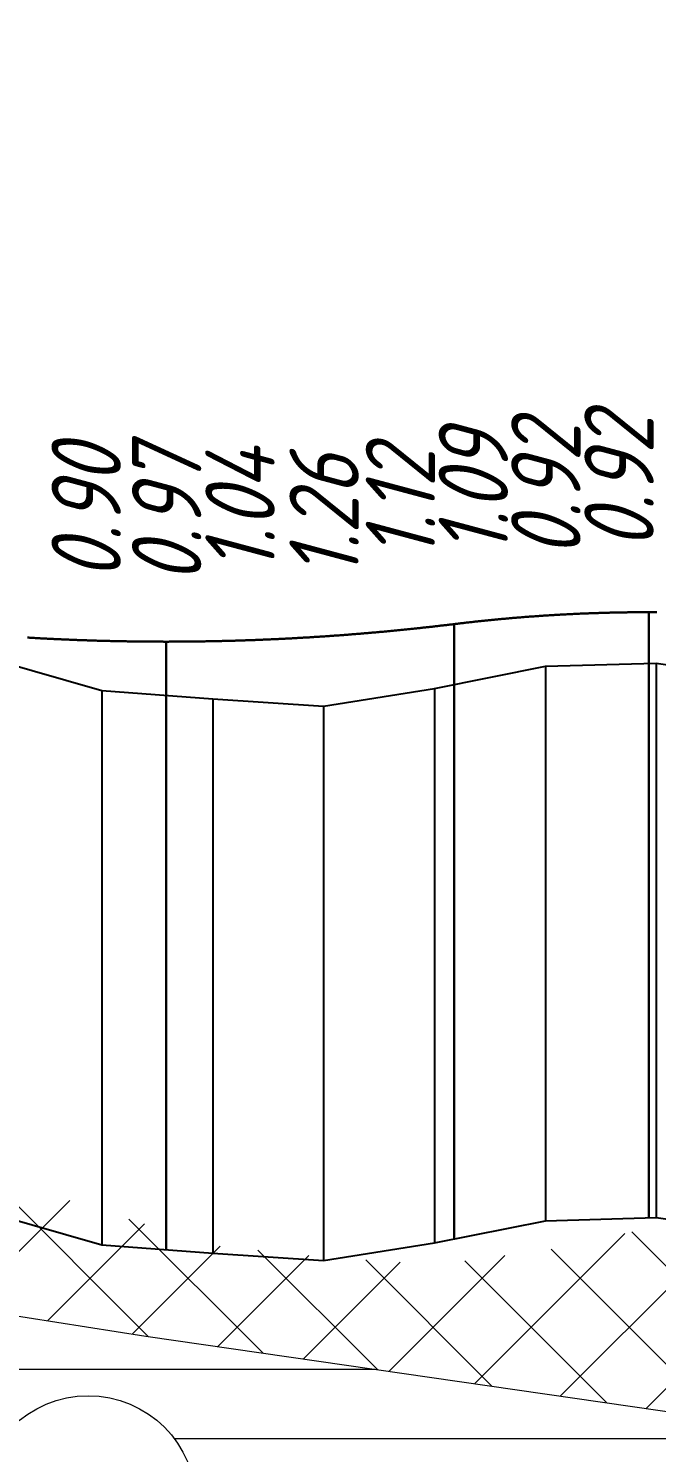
# Model space of a CAD drawing. Extents: x 2172 to 5772, y -842 to -248.
# Drawn here: x 5285.9 to 5308.6, y -454.1 to -402.7 of the extents above; entities that cross this region are included whole.
import ezdxf

# ---------------------------------------------------------------- set-up
doc = ezdxf.new("R2010")
doc.units = 0
doc.header["$MEASUREMENT"] = 0
doc.layers.add('геология', color=7, linetype='CONTINUOUS', lineweight=20)
doc.layers.add('КРАСНЫЙ_ПРОФИЛЬ', color=1, linetype='CONTINUOUS', lineweight=30)
doc.layers.add('РАБОЧИЕ_ОТМЕТКИ', color=1, linetype='CONTINUOUS')
doc.layers.add('ЧЕРНЫЙ_ПРОФИЛЬ', color=7, linetype='CONTINUOUS')
doc.styles.add('ГОСТ', font='gost.TTF', dxfattribs={"oblique": 15, "height": 1})

msp = doc.modelspace()

# ---------------------------------------------------------------- hatches: boundary and pattern name
at = {"layer": 'геология', "linetype": 'Continuous'}
h = msp.add_hatch(dxfattribs=at)
h.set_pattern_fill('ANSI37', color=1, scale=20, style=0)
h.set_pattern_definition([(45, (2171.595959244836, -898.5895025117684), (-1.767766952966369, 1.767766952966369), []), (135, (2171.595959244836, -898.5895025117684), (-1.767766952966369, -1.767766952966369), [])])
edge = h.paths.add_edge_path()
edge.add_line((5058.396690140478, -409.7894640294323), (5040.595959244836, -408.3095025117684))
edge.add_line((5040.595959244836, -408.3095025117684), (5036.595959244836, -408.2895025117684))
edge.add_line((5036.595959244836, -408.2895025117684), (5032.595959244836, -408.1295025117684))
edge.add_line((5032.595959244836, -408.1295025117684), (5028.595959244836, -407.7995025117684))
edge.add_line((5028.595959244836, -407.7995025117684), (5024.595959244837, -407.5495025117684))
edge.add_line((5024.595959244837, -407.5495025117684), (5020.595959244836, -407.3495025117684))
edge.add_line((5020.595959244836, -407.3495025117684), (5016.595959244836, -407.1595025117683))
edge.add_line((5016.595959244836, -407.1595025117683), (5012.595959244836, -406.9795025117683))
edge.add_line((5012.595959244836, -406.9795025117683), (5010.635159244836, -406.9991105117683))
edge.add_line((5010.635159244836, -406.9991105117683), (5010.635159244837, -419.0091105117683))
edge.add_line((5010.635159244837, -419.0091105117683), (5057.492435457587, -411.9710213222543))
edge.add_arc((5061.368941911517, -412.2996465386931), 3.890410880645159, 139.817604054947, 175.1544188466942, ccw=False)
edge = h.paths.add_edge_path()
edge.add_line((5068.177639244836, -404.5725787117685), (5064.595959244837, -405.3695025117684))
edge.add_line((5064.595959244837, -405.3695025117684), (5060.595959244836, -406.2195025117685))
edge.add_line((5060.595959244836, -406.2195025117685), (5056.595959244836, -406.9695025117685))
edge.add_line((5056.595959244836, -406.9695025117685), (5052.595959244836, -407.6495025117683))
edge.add_line((5052.595959244836, -407.6495025117683), (5048.595959244836, -407.9795025117683))
edge.add_line((5048.595959244836, -407.9795025117683), (5044.595959244837, -408.1395025117683))
edge.add_line((5044.595959244837, -408.1395025117683), (5040.595959244836, -408.3095025117684))
edge.add_line((5040.595959244836, -408.3095025117684), (5058.396690140478, -409.7894640294323))
edge.add_arc((5061.368941911517, -412.2996465386928), 3.890410880644946, 30.677058547170816, 139.8176040549508, ccw=False)
edge.add_line((5064.714915567407, -410.314764397524), (5067.163759055895, -410.5183624490305))
edge.add_line((5067.163759055895, -410.5183624490305), (5068.177639244836, -410.3660749117685))
edge.add_line((5068.177639244836, -410.3660749117685), (5068.177639244836, -404.5725787117685))
edge = h.paths.add_edge_path()
edge.add_line((5096.595959244836, -404.1724596703848), (5096.595959244836, -404.1295025117684))
edge.add_line((5096.595959244836, -404.1295025117684), (5092.595959244836, -403.3995025117683))
edge.add_line((5092.595959244836, -403.3995025117683), (5088.595959244836, -402.9895025117685))
edge.add_line((5088.595959244836, -402.9895025117685), (5084.595959244837, -402.7195025117685))
edge.add_line((5084.595959244837, -402.7195025117685), (5080.595959244836, -402.7595025117685))
edge.add_line((5080.595959244836, -402.7595025117685), (5076.595959244836, -403.0995025117684))
edge.add_line((5076.595959244836, -403.0995025117684), (5072.595959244836, -403.6995025117685))
edge.add_line((5072.595959244836, -403.6995025117685), (5069.177639244836, -404.3660749117685))
edge.add_line((5069.177639244836, -404.3660749117685), (5070.177639244836, -404.3660749117685))
edge.add_line((5070.177639244836, -404.3660749117685), (5070.177639244836, -410.3660749117685))
edge.add_line((5070.177639244836, -410.3660749117685), (5084.646601800114, -410.0339557069424))
edge.add_line((5084.646601800114, -410.0339557069424), (5096.837560818369, -410.7626520906254))
edge.add_arc((5098.78008818305, -407.3919126676337), 3.890410880645512, 180.0000000000067, 240.0455323217281, ccw=False)
edge.add_arc((5098.78008818305, -407.3919126676349), 3.890410880645504, 124.15360269311739, 179.9999999999899, ccw=False)
edge = h.paths.add_edge_path()
edge.add_line((5120.595959244836, -408.8795025117684), (5116.595959244836, -407.7695025117685))
edge.add_line((5116.595959244836, -407.7695025117685), (5112.595959244836, -406.9295025117685))
edge.add_line((5112.595959244836, -406.9295025117685), (5108.595959244837, -406.0495025117684))
edge.add_line((5108.595959244837, -406.0495025117684), (5104.595959244837, -405.1395025117683))
edge.add_line((5104.595959244837, -405.1395025117683), (5101.692816277218, -404.8128989279114))
edge.add_arc((5098.78008818305, -407.3919126676358), 3.890410880645513, 2.3419488570652902e-11, 41.52260756068972, ccw=False)
edge.add_arc((5098.78008818305, -407.3919126676332), 3.890410880645504, 293.1130683004855, 359.99999999998573, ccw=False)
edge.add_line((5100.307256928618, -410.970047998054), (5103.261759278406, -411.1466489672353))
edge.add_line((5103.261759278406, -411.1466489672353), (5128.302999244836, -414.7581777117682))
edge.add_line((5128.302999244836, -414.7581777117682), (5128.302999244836, -411.7581777117682))
edge.add_line((5128.302999244836, -411.7581777117682), (5129.302999244836, -411.7581777117682))
edge.add_line((5129.302999244836, -411.7581777117682), (5128.595959244836, -411.4895025117683))
edge.add_line((5128.595959244836, -411.4895025117683), (5124.595959244838, -410.1195025117684))
edge.add_line((5124.595959244838, -410.1195025117684), (5120.595959244836, -408.8795025117684))
h.paths.add_polyline_path([(5156.595959244836, -423.4795025117683), (5152.595959244836, -421.7995025117684), (5148.595959244836, -419.9995025117685), (5144.595959244838, -417.9995025117685), (5140.595959244836, -416.1595025117683), (5136.595959244836, -414.4895025117685), (5132.595959244836, -413.0095025117685), (5130.302999244836, -412.1381777117683), (5130.302999244836, -414.7581777117682), (5155.471857534218, -426.352627021181), (5189.090599244836, -430.0568991117682), (5189.090599244836, -428.0568991117682), (5190.090599244836, -428.0568991117682), (5188.595959244836, -427.6795025117683), (5184.595959244837, -426.8095025117684), (5180.595959244836, -426.4795025117683), (5176.595959244836, -425.9995025117687), (5172.595959244836, -425.5095025117685), (5168.595959244836, -425.1195025117684), (5164.595959244837, -424.5895025117684), (5160.595959244836, -424.0895025117684)])
h.paths.add_polyline_path([(5224.595959244837, -435.2495025117685), (5220.595959244836, -434.7695025117685), (5216.595959244836, -434.3495025117684), (5212.595959244836, -433.5395025117682), (5208.595959244836, -432.8095025117684), (5204.595959244837, -432.0295025117684), (5200.595959244836, -430.6395025117683), (5196.595959244836, -429.6795025117683), (5192.595959244836, -428.6895025117683), (5191.090599244836, -428.3093991117682), (5191.090599244836, -430.0568991117684), (5216.700980203024, -436.8754497244704), (5250.300359244837, -441.9431815117684), (5250.300359244837, -438.8456815117684), (5248.595959244838, -438.6795025117685), (5244.595959244836, -438.2995025117684), (5240.595959244836, -437.8895025117683), (5236.595959244836, -437.3095025117684), (5232.595959244836, -436.5595025117684), (5228.595959244836, -435.8695025117684)])
h.paths.add_polyline_path([(5280.595959244836, -442.8695025117684), (5276.595959244836, -441.7795025117684), (5272.595959244836, -441.5695025117684), (5268.595959244836, -440.6595025117683), (5264.595959244837, -439.9795025117683), (5260.595959244836, -439.6795025117683), (5256.595959244836, -439.3095025117684), (5252.595959244836, -439.0695025117684), (5252.300359244837, -439.0406815117685), (5252.300359244837, -441.9431815117684), (5266.284599420915, -443.5188251297736), (5276.572235125472, -445.3110873588453), (5292.595959244836, -446.6195025117684), (5288.595959244835, -445.3695025117684), (5284.595959244838, -444.0895025117684)])
h.paths.add_polyline_path([(5310.156919244836, -445.8480401117686), (5308.595959244836, -445.9495025117685), (5304.595959244837, -446.7995025117684), (5300.595959244836, -447.3195025117684), (5296.595959244836, -447.0395025117684), (5292.595959244836, -446.6195025117684), (5276.572235125472, -445.3110873588453), (5290.186404253478, -449.8922064381045), (5310.156919244836, -452.781103746722)])
edge = h.paths.add_edge_path()
edge.add_line((5325.392251094563, -447.904779422465), (5324.595959244837, -447.7495025117682))
edge.add_line((5324.595959244837, -447.7495025117682), (5320.595959244837, -446.9195025117685))
edge.add_line((5320.595959244837, -446.9195025117685), (5316.595959244836, -446.1095025117684))
edge.add_line((5316.595959244836, -446.1095025117684), (5312.595959244836, -445.6895025117683))
edge.add_line((5312.595959244836, -445.6895025117683), (5311.156919244835, -445.7830401117685))
edge.add_line((5311.156919244835, -445.7830401117685), (5312.156919244836, -445.7830401117685))
edge.add_line((5312.156919244836, -445.7830401117685), (5312.156919244837, -452.7830401117685))
edge.add_line((5312.156919244837, -452.7830401117685), (5323.717355790037, -453.9448675485653))
edge.add_arc((5326.776047690384, -451.5407667438994), 3.890410880645485, 180.0000000000075, 218.1669875543649, ccw=False)
edge.add_arc((5326.776047690383, -451.5407667438998), 3.890410880644595, 110.8359964436944, 180.0000000000008, ccw=False)
edge = h.paths.add_edge_path()
edge.add_line((5330.595959244836, -448.9245025117684), (5329.427377832629, -448.6937076828574))
edge.add_arc((5326.776047690385, -451.5407667439005), 3.890410880644618, 9.208633855450898e-12, 47.03872575160318, ccw=False)
edge.add_arc((5326.776047690383, -451.5407667438985), 3.890410880646414, 310.3550655143564, 359.9999999999799, ccw=False)
edge.add_line((5329.295176121216, -454.5054402114529), (5333.371840846519, -454.9151462731538))
edge.add_line((5333.371840846519, -454.9151462731538), (5349.903842789166, -456.3307018919336))
edge.add_line((5349.903842789166, -456.3307018919336), (5330.595959244836, -448.9245025117684))
h.paths.add_polyline_path([(5370.481167546488, -452.3753193851779), (5368.773330323819, -452.5098232118926), (5364.595959244837, -453.6495025117683), (5360.595959244837, -453.5795025117684), (5356.595959244836, -453.5295025117684), (5352.595959244836, -453.3395025117684), (5348.595959244839, -452.6095025117688), (5344.595959244837, -451.8695025117684), (5340.595959244836, -450.8895025117683), (5336.595959244836, -450.0195025117685), (5332.595959244836, -449.3195025117684), (5330.595959244836, -448.9245025117682), (5349.903842789166, -456.3307018919336), (5370.310419244836, -457.0316288117683)])
h.paths.add_polyline_path([(5367.242076372622, -456.0125746363692), (5368.242076372622, -454.0125746363692), (5369.242076372622, -456.0125746363692)], flags=16)
edge = h.paths.add_edge_path()
edge.add_line((5412.595959244836, -454.6795025117683), (5408.595959244836, -453.1595025117683))
edge.add_line((5408.595959244836, -453.1595025117683), (5404.595959244837, -451.9695025117685))
edge.add_line((5404.595959244837, -451.9695025117685), (5400.595959244836, -451.3195025117684))
edge.add_line((5400.595959244836, -451.3195025117684), (5396.595959244836, -451.0895025117684))
edge.add_line((5396.595959244836, -451.0895025117684), (5392.531903520449, -450.8153896090559))
edge.add_line((5392.531903520449, -450.8153896090559), (5388.511783428488, -451.1675507841042))
edge.add_line((5388.511783428488, -451.1675507841042), (5384.595959244836, -451.5735080425234))
edge.add_line((5384.595959244836, -451.5735080425234), (5380.595959244836, -451.8790167309834))
edge.add_line((5380.595959244836, -451.8790167309834), (5376.57543407816, -452.0439426734697))
edge.add_line((5376.57543407816, -452.0439426734697), (5372.663382993177, -452.2059725523189))
edge.add_line((5372.663382993177, -452.2059725523189), (5371.253937193013, -452.3144585061392))
edge.add_line((5371.253937193013, -452.3144585061392), (5372.310419244836, -453.0316288117683))
edge.add_line((5372.310419244836, -453.0316288117683), (5372.310419244836, -457.0316288117683))
edge.add_line((5372.310419244836, -457.0316288117683), (5387.327741670049, -459.4222360694553))
edge.add_line((5387.327741670049, -459.4222360694553), (5402.013333393354, -459.9923002365799))
edge.add_line((5402.013333393354, -459.9923002365799), (5414.482764041291, -460.8090655173723))
edge.add_arc((5415.199780988138, -464.6328311375643), 3.890410880643143, 71.88426166119922, 100.62053671463951, ccw=False)
edge.add_line((5416.409455664561, -460.9352665340116), (5430.595959244836, -461.8645025117685))
edge.add_line((5430.595959244836, -461.8645025117685), (5428.595959244825, -460.7195025117658))
edge.add_line((5428.595959244825, -460.7195025117658), (5424.595959244837, -458.4495025117685))
edge.add_line((5424.595959244837, -458.4495025117685), (5420.595959244839, -457.169502511769))
edge.add_line((5420.595959244839, -457.169502511769), (5416.595959244838, -455.9095025117686))
edge.add_line((5416.595959244838, -455.9095025117686), (5412.595959244836, -454.6795025117683))
edge = h.paths.add_edge_path(flags=16)
edge.add_arc((5397.268552293115, -455.3003306745418), 3.890410880645504, 0, 360)
h.paths.add_polyline_path([(5252.976433133171, -446.1734890061177), (5261.500655154765, -446.1734890061177), (5261.500655154765, -441.6702724228439), (5252.976433133171, -441.6702724228439)], flags=17)
h.paths.add_polyline_path([(5252.976433133171, -442.4769110752247), (5261.500655154765, -442.4769110752247), (5261.500655154765, -437.9736944919509), (5252.976433133171, -437.9736944919509)])
h.paths.add_polyline_path([(5312.83299313317, -453.5306532028148), (5321.571654039682, -453.5306532028148), (5321.571654039682, -449.027436619541), (5312.83299313317, -449.027436619541)], flags=17)
h.paths.add_polyline_path([(5357.94919026795, -456.5185429757908), (5366.473412289544, -456.5185429757908), (5366.473412289544, -452.0153263925172), (5357.94919026795, -452.0153263925172)], flags=16)
h.paths.add_polyline_path([(5394.624025188547, -457.3569207134774), (5399.94353505514, -457.3569207134774), (5399.94353505514, -452.8472709636562), (5394.624025188547, -452.8472709636562)], flags=0)
h.paths.add_polyline_path([(5372.98649313317, -457.5363943900147), (5381.725154039683, -457.5363943900147), (5381.725154039683, -453.0331778067412), (5372.951737169557, -453.0873754201893)], flags=17)
h = msp.add_hatch(dxfattribs=at)
h.set_pattern_fill('ANSI31', scale=20, angle=135, style=0)
h.set_pattern_definition([(180, (2171.595959244836, -898.5895025117684), (-4.440892098500626e-16, -2.5), [])])
h.paths.add_polyline_path([(5310.156919244836, -452.781103746722), (5290.186404253478, -449.8922064381045), (5252.300359244837, -443.9431815117682), (5252.300359244837, -458.9431815117684), (5310.156919244836, -465.7830401117685)])
h.paths.add_polyline_path([(5291.991579873484, -455.9359448366372, -1), (5284.210758112195, -455.9359448366372, -1)], flags=16)
h.paths.add_polyline_path([(5307.088576372622, -461.9199878369486), (5309.088576372622, -461.9199878369486), (5309.088576372622, -463.9199878369486), (5307.088576372622, -463.9199878369486)], flags=16)
h.paths.add_polyline_path([(5250.300359244837, -443.9431815117684), (5191.090599244837, -438.0568991117682), (5191.090599244837, -448.0568991117682), (5250.300359244837, -458.9431815117684)])
h.paths.add_polyline_path([(5224.996191447237, -448.1820659736293, -1), (5232.777013208527, -448.1820659736293, -1)], flags=16)
h.paths.add_polyline_path([(5189.090599244836, -438.0568991117682), (5161.950517388215, -432.0496839394903, -0.3510603084739508), (5164.990710801752, -435.8460541899881, -1), (5157.209889040463, -435.8460541899881, -0.4043830607446282), (5160.969296834391, -431.9578495899818), (5160.973690751684, -431.7599667409597), (5153.370026211896, -430.057085309702), (5130.302999244836, -423.7581777117684), (5130.302999244837, -431.7581777117682), (5189.090599244836, -448.0568991117682)])
h.paths.add_polyline_path([(5182.282802189497, -440.1028071190215, -1), (5174.501980428207, -440.1028071190215, -1)], flags=16)
h.paths.add_polyline_path([(5128.302999244836, -423.7581777117682), (5070.177639244836, -412.3660749117685), (5070.177639244837, -424.3660749117685), (5128.302999244836, -431.7581777117682)])
h.paths.add_polyline_path([(5116.904716833997, -425.3209879476242, -1), (5109.123895072707, -425.3209879476242, -1)], flags=16)
h.paths.add_polyline_path([(5068.177639244836, -412.3660749117685), (5065.2450635025, -412.6327804939701, -0.837483812548079), (5057.616511493904, -413.3265656110723), (5034.426266669357, -415.435622048401), (5010.635159244837, -419.0091105117683), (5010.635159244837, -427.0091105117683), (5068.177639244836, -424.3660749117685)])
h.paths.add_polyline_path([(5057.478531030872, -420.3009172689431, -1), (5065.259352792162, -420.3009172689431, -1)], flags=16)
h.paths.add_polyline_path([(5008.635159244836, -419.0091105117685), (4950.699679244837, -423.3319095117683), (4950.699679244837, -432.3319095117683), (5008.635159244836, -427.0091105117685)])
h.paths.add_polyline_path([(4983.026311518835, -424.8309846913321, -1), (4990.807133280125, -424.8309846913321, -1)], flags=16)
h.paths.add_polyline_path([(4948.699679244836, -423.3319095117683), (4945.981876054391, -422.9490056026473), (4890.944279244837, -421.0501769117684), (4890.944279244837, -430.0501769117684), (4948.699679244836, -432.3319095117683)])
h.paths.add_polyline_path([(4945.864647685123, -427.51756072289, -1), (4938.083825923834, -427.51756072289, -1)], flags=16)
h.paths.add_polyline_path([(4858.676179914934, -420.3907550012741, -0.414213562373097), (4862.566590795579, -416.5003441206293), (4862.652549904079, -415.9719053729673), (4838.484895332382, -411.3039008160827), (4830.990959244837, -410.9939150117682), (4830.990959244837, -427.9939150117682), (4881.269830102282, -429.7778771129765, -0.3499111427823315), (4878.245171030872, -425.985019268943, -1), (4886.025992792162, -425.985019268943, -0.3699419881862892), (4882.730343626012, -429.8296981012008), (4888.944279244836, -430.0501769117684), (4888.944279244836, -421.0501769117684), (4862.652549904079, -415.9719053729673), (4862.566590795579, -416.5003441206293, -0.414213562373097), (4866.457001676225, -420.3907550012741, -1)])
h.paths.add_polyline_path([(4828.990959244837, -410.9939150117684), (4812.718481021848, -410.529519602715), (4792.985920931374, -410.6141965875872), (4770.480599244836, -409.9113317117683), (4770.480599244837, -425.9113317117683), (4828.990959244837, -427.9939150117684)])
h.paths.add_polyline_path([(4768.480599244836, -409.9113317117683), (4736.595959244836, -412.3900813197793), (4736.595959244836, -422.5150702190945), (4768.480599244836, -425.9113317117683)])
h.paths.add_polyline_path([(4748.756288360958, -417.4166651440505, -1), (4740.975466599669, -417.4166651440505, -1)], flags=16)
h.paths.add_polyline_path([(5297.795154170737, -464.4264922735824), (5307.607656283524, -464.4264922735824), (5307.607656283524, -459.9200591070348), (5297.795154170737, -459.9200591070348)], flags=25)
h.paths.add_polyline_path([(5286.11538442424, -457.9850295146007), (5290.350828747479, -457.9850295146007), (5290.350828747479, -453.4818129313269), (5286.11538442424, -453.4818129313269)], flags=8)
h.paths.add_polyline_path([(5252.976433133171, -446.1734890061177), (5261.500655154765, -446.1734890061177), (5261.500655154765, -441.6702724228439), (5252.976433133171, -441.6702724228439)], flags=9)
h.paths.add_polyline_path([(5252.975897035958, -459.6766435375937), (5261.716204724155, -459.6766435375937), (5261.716204724155, -455.1702103710461), (5252.975897035958, -455.1702103710461)], flags=25)
h.paths.add_polyline_path([(5226.900817759283, -450.2311506515928), (5231.136262082522, -450.2311506515928), (5231.136262082522, -445.727934068319), (5226.900817759283, -445.727934068319)], flags=8)
h.paths.add_polyline_path([(5191.766137035958, -448.7903611375937), (5200.506444724155, -448.7903611375937), (5200.506444724155, -444.2839279710461), (5191.766137035958, -444.2839279710461)], flags=25)
h.paths.add_polyline_path([(5176.406606740253, -442.1518917969852), (5180.642051063492, -442.1518917969852), (5180.642051063492, -437.6486752137112), (5176.406606740253, -437.6486752137112)], flags=8)
h.paths.add_polyline_path([(5130.978537035959, -432.4916397375935), (5139.718844724155, -432.4916397375935), (5139.718844724155, -427.9852065710459), (5130.978537035959, -427.9852065710459)], flags=24)
h.paths.add_polyline_path([(5125.826969842585, -436.478465613666), (5135.20894740385, -436.478465613666), (5135.20894740385, -431.9752490303922), (5125.826969842585, -431.9752490303922)], flags=9)
h.paths.add_polyline_path([(5111.028521384753, -427.3700726255877), (5115.263965707991, -427.3700726255877), (5115.263965707991, -422.8668560423139), (5111.028521384753, -422.8668560423139)], flags=8)
h.paths.add_polyline_path([(5070.85371313317, -414.1372332548276), (5079.592374039683, -414.1372332548276), (5079.592374039683, -409.634016671554), (5070.85371313317, -409.634016671554)], flags=9)
h.paths.add_polyline_path([(5070.853177035959, -425.0995369375937), (5079.593484724155, -425.0995369375937), (5079.593484724155, -420.5931037710463), (5070.853177035959, -420.5931037710463)], flags=25)
h.paths.add_polyline_path([(5059.383157342918, -422.3500019469066), (5063.618601666156, -422.3500019469066), (5063.618601666156, -417.846785363633), (5059.383157342918, -417.846785363633)], flags=8)
h.paths.add_polyline_path([(5011.310697035959, -427.7425725375938), (5020.051004724155, -427.7425725375938), (5020.051004724155, -423.2361393710462), (5011.310697035959, -423.2361393710462)], flags=9)
h.paths.add_polyline_path([(5011.310697035959, -419.7043469398732), (5019.407688069403, -419.7043469398732), (5019.407688069403, -415.1979137733256), (5011.310697035959, -415.1979137733256)], flags=24)
h.paths.add_polyline_path([(4984.930937830881, -426.8800693692956), (4989.16638215412, -426.8800693692956), (4989.16638215412, -422.3768527860218), (4984.930937830881, -422.3768527860218)], flags=8)
h.paths.add_polyline_path([(4951.375217035958, -433.0653715375936), (4960.115524724155, -433.0653715375936), (4960.115524724155, -428.5589383710462), (4951.375217035958, -428.5589383710462)], flags=9)
h.paths.add_polyline_path([(4951.37575313317, -424.2634944393392), (4958.827780730177, -424.2634944393392), (4958.827780730177, -419.7602778560654), (4951.37575313317, -419.7602778560654)], flags=24)
h.paths.add_polyline_path([(4939.988452235879, -429.5666454008535), (4944.223896559118, -429.5666454008535), (4944.223896559118, -425.0634288175797), (4939.988452235879, -425.0634288175797)], flags=8)
h.paths.add_polyline_path([(4891.619817035958, -430.7836389375937), (4900.360124724155, -430.7836389375937), (4900.360124724155, -426.2772057710461), (4891.619817035958, -426.2772057710461)], flags=25)
h.paths.add_polyline_path([(4831.666497035958, -428.7273770375937), (4840.406804724155, -428.7273770375937), (4840.406804724155, -424.2209438710461), (4831.666497035958, -424.2209438710461)], flags=25)
h.paths.add_polyline_path([(4771.156673133171, -410.8249776153507), (4779.895334039684, -410.8249776153507), (4779.895334039684, -406.3217610320767), (4771.156673133171, -406.3217610320767)], flags=9)
h.paths.add_polyline_path([(4771.156137035959, -426.6447937375938), (4779.896444724156, -426.6447937375938), (4779.896444724156, -422.1383605710462), (4771.156137035959, -422.1383605710462)], flags=25)
h.paths.add_polyline_path([(4742.880092911715, -419.465749822014), (4747.115537234953, -419.465749822014), (4747.115537234953, -414.9625332387404), (4742.880092911715, -414.9625332387404)], flags=8)
h = msp.add_hatch(dxfattribs=at)
h.set_pattern_fill('ANSI31', scale=20, style=0)
h.set_pattern_definition([(45, (2171.595959244836, -898.5895025117684), (-1.767766952966369, 1.767766952966369), [])])
h.paths.add_polyline_path([(4867.001073032658, -412.9385614434336), (4862.381290177074, -412.4939953739236), (4846.624582647581, -411.6405980456552), (4838.484895332382, -411.3039008160827), (4888.944279244836, -421.0501769117684), (4888.944279244836, -415.0501769117684), (4887.875936372622, -414.9473692676784), (4887.875936372622, -416.8918239914394), (4885.875936372622, -416.8918239914394), (4885.875936372622, -414.8918239914394), (4887.298728320822, -414.8918239914394), (4873.216980371933, -413.5367240802166, -0.502683321879172)])
h.paths.add_polyline_path([(4912.581497970017, -418.2433170599329), (4890.944279244836, -415.0501769117684), (4890.944279244837, -421.0501769117684), (4945.981876054391, -422.9490056026473)])
h.paths.add_polyline_path([(5057.478531030872, -412.2996465386927, -0.02114598730807921), (5057.492435457587, -411.9710213222543), (5034.426266669357, -415.435622048401), (5057.616511493904, -413.3265656110723, -0.06688124999182779)])
h.paths.add_polyline_path([(5068.177639244836, -410.3660749117685), (5064.977850260326, -410.8466918421755, -0.09598003439773035), (5065.259352792162, -412.2996465386927, -0.02143690686872305), (5065.2450635025, -412.6327804939701), (5068.177639244836, -412.3660749117685)])
h.paths.add_polyline_path([(5113.36023160996, -412.60620625295), (5103.261759278406, -411.1466489672353), (5100.307256928619, -410.970047998054, -0.2357797851337571), (5096.837560818369, -410.7626520906254), (5084.646601800114, -410.0339557069424), (5070.177639244836, -410.3660749117685), (5070.177639244836, -412.3660749117685), (5128.302999244836, -423.7581777117682), (5128.302999244836, -414.7581777117682), (5113.36023160996, -412.60620625295, -0.3728565845782448), (5116.695300754825, -416.4567766492344, -1), (5108.914478993535, -416.4567766492344, -0.456816409278775)])
h.paths.add_polyline_path([(5125.234656372621, -416.5998247914392), (5127.234656372621, -416.5998247914392), (5127.234656372621, -418.5998247914392), (5125.234656372621, -418.5998247914392)], flags=16)
h.paths.add_polyline_path([(5189.090599244836, -430.0568991117682), (5161.080037737479, -426.970562861396), (5160.973690751684, -431.7599667409597), (5189.090599244836, -438.0568991117682)])
h.paths.add_polyline_path([(5186.022256372622, -432.8985461914392), (5188.022256372622, -432.8985461914392), (5188.022256372622, -434.8985461914392), (5186.022256372622, -434.8985461914392)], flags=16)
h.paths.add_polyline_path([(5155.471857534218, -426.352627021181), (5130.302999244836, -414.7581777117682), (5130.302999244836, -423.7581777117684), (5153.370026211896, -430.057085309702), (5160.973690751684, -431.7599667409597), (5161.080037737479, -426.970562861396)])
h.paths.add_polyline_path([(5216.700980203024, -436.8754497244704), (5191.090599244836, -430.0568991117684), (5191.090599244837, -438.0568991117682), (5250.300359244837, -443.9431815117684), (5250.300359244837, -441.9431815117684)])
h.paths.add_polyline_path([(5276.572235125472, -445.3110873588453), (5266.284599420915, -443.5188251297736), (5252.300359244837, -441.9431815117684), (5252.300359244837, -443.9431815117684), (5290.186404253478, -449.8922064381045)])
h.paths.add_polyline_path([(5176.72937026795, -435.404514530861), (5185.68247005938, -435.404514530861), (5185.68247005938, -430.901297947587), (5176.72937026795, -430.901297947587)], flags=25)
h.paths.add_polyline_path([(5130.978537035959, -424.5977990653275), (5139.075528069402, -424.5977990653275), (5139.075528069402, -420.0913658987799), (5130.978537035959, -420.0913658987799)], flags=25)
h.paths.add_polyline_path([(5191.766137035958, -438.8143366090189), (5199.863128069403, -438.8143366090189), (5199.863128069403, -434.3079034424713), (5191.766137035958, -434.3079034424713)], flags=25)
h.paths.add_polyline_path([(5252.976433133171, -446.1734890061177), (5261.500655154765, -446.1734890061177), (5261.500655154765, -441.6702724228439), (5252.976433133171, -441.6702724228439)], flags=9)

# ---------------------------------------------------------------- linework, layer by layer
at = {"layer": 'геология', "color": 7, "linetype": 'Continuous'}
for p, q in [((5252.300359244837, -443.9431815117684), (5290.186404253478, -449.8922064381045)), ((5290.186404253478, -449.8922064381045), (5310.170305046773, -452.7830401117685))]:
    msp.add_line(p, q, dxfattribs=at)
msp.add_circle((5288.101168992839, -455.9359448366372), 3.890410880644855, dxfattribs=at)
at = {"layer": 'КРАСНЫЙ_ПРОФИЛЬ'}
for p, q in [((5308.321127486766, -423.7785501734293), (5308.321127486766, -445.6242844311303)), ((5301.306733080526, -424.2069932923594), (5301.306733080526, -446.3901250700774)), ((5290.91472407177, -424.8417429933033), (5290.91472407177, -446.7794330455554))]:
    msp.add_line(p, q, dxfattribs=at)
for points in [[(5301.306733080526, -424.2069932923594), (5301.346651688916, -424.2021306666493), (5301.386570297304, -424.1972957928942), (5301.426488905693, -424.1924886710954), (5301.466407514082, -424.1877093012513), (5301.506326122472, -424.1829576833622), (5301.546244730861, -424.1782338174294), (5301.58616333925, -424.1735377034524), (5301.626081947639, -424.1688693414294), (5301.666000556029, -424.1642287313634), (5301.705919164418, -424.1596158732523), (5301.745837772806, -424.1550307670964), (5301.785756381195, -424.1504734128962), (5301.825674989585, -424.1459438106513), (5301.865593597974, -424.1414419603623), (5301.905512206363, -424.1369678620283), (5301.945430814752, -424.1325215156494), (5301.985349423141, -424.1281029212273), (5302.025268031531, -424.1237120787594), (5302.06518663992, -424.1193489882473), (5302.105105248308, -424.1150136496913), (5302.145023856697, -424.1107060630902), (5302.184942465087, -424.1064262284444), (5302.224861073476, -424.1021741457544), (5302.264779681865, -424.0979498150193), (5302.304698290254, -424.0937532362404), (5302.344616898644, -424.0895844094164), (5302.384535507033, -424.0854433345482), (5302.424454115421, -424.0813300116354), (5302.464372723812, -424.0772444406784), (5302.5042913322, -424.0731866216763), (5302.544209940589, -424.0691565546304), (5302.584128548978, -424.0651542395394), (5302.624047157367, -424.0611796764042), (5302.663965765756, -424.0572328652243), (5302.703884374146, -424.0533138059993), (5302.743802982535, -424.0494224987303), (5302.783721590923, -424.0455589434173), (5302.823640199314, -424.0417231400593), (5302.863558807702, -424.0379150886563), (5302.903477416091, -424.0341347892092), (5302.94339602448, -424.0303822417172), (5302.983314632869, -424.0266574461814), (5303.023233241259, -424.0229604026003), (5303.063151849648, -424.0192911109752), (5303.103070458036, -424.0156495713054), (5303.142989066427, -424.0120357835913), (5303.182907674815, -424.0084497478324), (5303.222826283204, -424.0048914640292), (5303.262744891593, -424.0013609321813), (5303.302663499981, -423.9978581522882), (5303.342582108371, -423.9943831243513), (5303.382500716761, -423.9909358483703), (5303.42241932515, -423.9875163243444), (5303.46233793354, -423.9841245522734), (5303.502256541929, -423.9807605321582), (5303.542175150317, -423.9774242639983), (5303.582093758706, -423.9741157477943), (5303.622012367095, -423.9708349835464), (5303.661930975484, -423.9675819712525), (5303.701849583874, -423.9643567109154), (5303.741768192263, -423.9611592025324), (5303.781686800651, -423.9579894461053), (5303.821605409042, -423.9548474416342), (5303.86152401743, -423.9517331891184), (5303.901442625819, -423.9486466885583), (5303.941361234208, -423.9455879399534), (5303.981279842596, -423.9425569433033), (5304.021198450987, -423.9395536986094), (5304.061117059376, -423.9365782058712), (5304.101035667765, -423.9336304650883), (5304.140954276155, -423.9307104762602), (5304.180872884544, -423.9278182393882), (5304.220791492932, -423.9249537544713), (5304.260710101321, -423.9221170215103), (5304.30062870971, -423.9193080405043), (5304.340547318099, -423.9165268114543), (5304.380465926489, -423.9137733343593), (5304.420384534878, -423.9110476092203), (5304.460303143267, -423.9083496360363), (5304.500221751657, -423.9056794148073), (5304.540140360045, -423.9030369455343), (5304.580058968434, -423.9004222282174), (5304.595959244836, -423.8993884693682), (5304.619977576823, -423.8978352628553), (5304.659896185213, -423.8952760494483), (5304.699814793602, -423.8927445879972), (5304.739733401992, -423.8902408785023), (5304.77965201038, -423.8877649209624), (5304.81957061877, -423.8853167153773), (5304.859489227159, -423.8828962617483), (5304.899407835547, -423.8805035600744), (5304.939326443936, -423.8781386103562), (5304.979245052325, -423.8758014125933), (5305.019163660715, -423.8734919667863), (5305.059082269104, -423.8712102729344), (5305.099000877492, -423.8689563310372), (5305.138919485883, -423.8667301410962), (5305.178838094272, -423.8645317031114), (5305.218756702661, -423.8623610170814), (5305.258675311049, -423.8602180830062), (5305.298593919438, -423.8581029008874), (5305.338512527828, -423.8560154707243), (5305.378431136217, -423.8539557925164), (5305.418349744606, -423.8519238662634), (5305.458268352995, -423.8499196919663), (5305.498186961384, -423.8479432696245), (5305.538105569774, -423.8459945992383), (5305.578024178162, -423.8440736808072), (5305.617942786553, -423.8421805143323), (5305.657861394941, -423.8403150998124), (5305.69778000333, -423.8384774372482), (5305.737698611719, -423.8366675266393), (5305.777617220107, -423.8348853679854), (5305.817535828497, -423.8331309612872), (5305.857454436887, -423.8314043065452), (5305.897373045276, -423.8297054037585), (5305.937291653664, -423.8280342529263), (5305.977210262053, -423.8263908540503), (5306.017128870443, -423.8247752071293), (5306.057047478832, -423.8231873121642), (5306.096966087221, -423.8216271691554), (5306.13688469561, -423.8200947781004), (5306.176803303999, -423.8185901390023), (5306.216721912388, -423.8171132518582), (5306.256640520777, -423.8156641166702), (5306.296559129168, -423.8142427334383), (5306.336477737556, -423.8128491021614), (5306.376396345945, -423.8114832228403), (5306.416314954334, -423.8101450954744), (5306.456233562723, -423.8088347200633), (5306.496152171112, -423.8075520966083), (5306.536070779502, -423.8062972251093), (5306.575989387891, -423.8050701055654), (5306.615907996279, -423.8038707379762), (5306.65582660467, -423.8026991223433), (5306.695745213058, -423.8015552586653), (5306.735663821447, -423.8004391469433), (5306.775582429836, -423.7993507871763), (5306.815501038225, -423.7982901793653), (5306.855419646615, -423.7972573235093), (5306.895338255004, -423.7962522196094), (5306.935256863392, -423.7952748676644), (5306.975175471783, -423.7943252676753), (5307.015094080171, -423.7934034196414), (5307.05501268856, -423.7925093235622), (5307.094931296949, -423.7916429794393), (5307.134849905338, -423.7908043872724), (5307.174768513727, -423.7899935470602), (5307.214687122117, -423.7892104588034), (5307.254605730506, -423.7884551225025), (5307.294524338896, -423.7877275381563), (5307.334442947285, -423.7870277057664), (5307.374361555673, -423.7863556253312), (5307.414280164062, -423.7857112968522), (5307.454198772451, -423.7850947203283), (5307.49411738084, -423.7845058957603), (5307.53403598923, -423.7839448231473), (5307.573954597618, -423.7834115024903), (5307.613873206007, -423.7829059337882), (5307.653791814398, -423.7824281170424), (5307.693710422786, -423.7819780522514), (5307.733629031175, -423.7815557394154), (5307.773547639564, -423.7811611785353), (5307.813466247953, -423.7807943696102), (5307.853384856343, -423.7804553126414), (5307.893303464732, -423.7801440076282), (5307.933222073121, -423.7798604545703), (5307.97314068151, -423.7796046534672), (5308.0130592899, -423.7793766043203), (5308.052977898288, -423.7791763071284), (5308.092896506677, -423.7790037618925), (5308.132815115066, -423.7788589686113), (5308.172733723455, -423.7787419272854), (5308.212652331845, -423.7786526379152), (5308.252570940234, -423.7785911005012), (5308.292489548623, -423.7785573150422), (5308.332408157013, -423.7785512815394), (5308.372326765401, -423.7785729999914), (5308.41224537379, -423.7786224703982), (5308.452163982179, -423.7786996927612), (5308.492082590569, -423.7788046670794), (5308.532001198958, -423.7789373933533), (5308.571919807347, -423.7790978715834), (5308.595959244836, -423.7792079018993), (5308.611838415736, -423.7792861017674)], [(5285.917829143048, -424.6949842748104), (5285.957800322108, -424.6973227898113), (5285.997771501166, -424.6996425234374), (5286.037742680224, -424.7019434756883), (5286.077713859282, -424.7042256465643), (5286.117685038341, -424.7064890360643), (5286.157656217399, -424.7087336441903), (5286.197627396457, -424.7109594709405), (5286.237598575516, -424.7131665163142), (5286.277569754574, -424.7153547803143), (5286.317540933634, -424.7175242629382), (5286.357512112691, -424.7196749641873), (5286.39748329175, -424.7218068840614), (5286.437454470807, -424.7239200225592), (5286.477425649867, -424.7260143796823), (5286.517396828925, -424.7280899554303), (5286.557368007983, -424.7301467498032), (5286.597339187041, -424.7321847628004), (5286.6373103661, -424.7342039944233), (5286.677281545158, -424.7362044446704), (5286.717252724216, -424.7381861135414), (5286.757223903275, -424.7401490010384), (5286.797195082333, -424.7420931071592), (5286.837166261391, -424.7440184319053), (5286.87713744045, -424.7459249752765), (5286.917108619508, -424.7478127372724), (5286.957079798566, -424.7496817178924), (5286.997050977626, -424.7515319171373), (5287.037022156684, -424.7533633350072), (5287.076993335742, -424.7551759715013), (5287.1169645148, -424.7569698266213), (5287.156935693859, -424.7587449003654), (5287.196906872917, -424.7605011927344), (5287.236878051975, -424.7622387037272), (5287.276849231034, -424.7639574333464), (5287.316820410092, -424.7656573815893), (5287.35679158915, -424.7673385484572), (5287.39676276821, -424.7690009339494), (5287.436733947267, -424.7706445380672), (5287.476705126325, -424.7722693608093), (5287.516676305385, -424.7738754021764), (5287.556647484443, -424.7754626621672), (5287.596618663501, -424.7770311407844), (5287.636589842559, -424.7785808380254), (5287.676561021617, -424.7801117538913), (5287.716532200676, -424.7816238883822), (5287.756503379734, -424.7831172414972), (5287.796474558793, -424.7845918132373), (5287.836445737851, -424.7860476036024), (5287.876416916909, -424.7874846125924), (5287.916388095969, -424.7889028402064), (5287.956359275026, -424.7903022864464), (5287.996330454085, -424.7916829513103), (5288.036301633143, -424.7930448347984), (5288.076272812202, -424.7943879369122), (5288.11624399126, -424.7957122576504), (5288.156215170317, -424.7970177970133), (5288.196186349376, -424.7983045550013), (5288.236157528435, -424.7995725316132), (5288.276128707493, -424.8008217268514), (5288.316099886552, -424.8020521407134), (5288.35607106561, -424.8032637732003), (5288.396042244668, -424.8044566243113), (5288.436013423728, -424.8056306940473), (5288.475984602786, -424.8067859824082), (5288.515955781844, -424.8079224893943), (5288.555926960902, -424.8090402150053), (5288.595959244836, -424.8101408248444), (5288.635869319019, -424.8112193221004), (5288.675840498077, -424.8122807035852), (5288.715811677135, -424.8133233036954), (5288.755782856194, -424.8143471224294), (5288.795754035252, -424.8153521597883), (5288.83572521431, -424.8163384157724), (5288.875696393369, -424.8173058903812), (5288.915667572427, -424.8182545836144), (5288.955638751487, -424.8191844954722), (5288.995609930545, -424.8200956259552), (5289.035581109603, -424.8209879750634), (5289.075552288661, -424.8218615427954), (5289.11552346772, -424.8227163291524), (5289.155494646778, -424.8235523341343), (5289.195465825836, -424.8243695577412), (5289.235437004895, -424.8251679999723), (5289.275408183953, -424.8259476608293), (5289.315379363011, -424.8267085403104), (5289.355350542069, -424.8274506384153), (5289.395321721128, -424.8281739551462), (5289.435292900186, -424.8288784905012), (5289.475264079245, -424.8295642444814), (5289.515235258304, -424.8302312170863), (5289.555206437362, -424.8308794083152), (5289.59517761642, -424.8315088181694), (5289.635148795479, -424.8321194466484), (5289.675119974537, -424.8327112937523), (5289.715091153595, -424.8332843594812), (5289.755062332653, -424.8338386438343), (5289.795033511712, -424.8343741468123), (5289.83500469077, -424.8348908684154), (5289.874975869828, -424.8353888086424), (5289.914947048887, -424.8358679674952), (5289.954918227945, -424.8363283449723), (5289.994889407004, -424.8367699410744), (5290.034860586063, -424.8371927558003), (5290.074831765121, -424.8375967891513), (5290.114802944179, -424.8379820411283), (5290.154774123237, -424.8383485117283), (5290.194745302296, -424.8386962009542), (5290.234716481354, -424.8390251088044), (5290.274687660411, -424.8393352352793), (5290.314658839471, -424.8396265803794), (5290.354630018529, -424.8398991441043), (5290.394601197589, -424.8401529264534), (5290.434572376646, -424.8403879274274), (5290.474543555705, -424.8406041470264), (5290.514514734762, -424.8408015852503), (5290.554485913822, -424.8409802420983), (5290.59445709288, -424.8411401175722), (5290.634428271938, -424.8412812116694), (5290.674399450996, -424.8414035243923), (5290.714370630055, -424.8415070557403), (5290.754341809113, -424.8415918057124), (5290.794312988171, -424.8416577743092), (5290.83428416723, -424.8417049615302), (5290.874255346288, -424.8417333673774), (5290.914226525346, -424.8417429918484), (5290.954197704405, -424.8417338349443), (5290.994168883464, -424.8417058966652), (5291.034140062521, -424.8416591770103), (5291.074111241581, -424.8415936759814), (5291.114082420639, -424.8415093935764), (5291.154053599697, -424.8414063297953), (5291.194024778755, -424.8412844846403), (5291.233995957814, -424.8411438581093), (5291.273967136872, -424.8409844502035), (5291.31393831593, -424.8408062609224), (5291.353909494989, -424.8406092902662), (5291.393880674047, -424.8403935382344), (5291.433851853105, -424.8401590048272), (5291.473823032165, -424.8399056900453), (5291.513794211222, -424.8396335938874), (5291.55376539028, -424.8393427163553), (5291.593736569339, -424.8390330574473), (5291.633707748398, -424.8387046171642), (5291.673678927456, -424.8383573955052), (5291.713650106514, -424.8379913924714), (5291.753621285572, -424.8376066080632), (5291.793592464631, -424.8372030422784), (5291.83356364369, -424.8367806951194), (5291.873534822748, -424.8363395665842), (5291.913506001806, -424.8358796566754), (5291.953477180864, -424.8354009653895), (5291.993448359924, -424.8349034927294), (5292.033419538981, -424.8343872386943), (5292.07339071804, -424.8338522032832), (5292.113361897098, -424.8332983864973), (5292.153333076157, -424.8327257883352), (5292.193304255215, -424.8321344087994), (5292.233275434273, -424.8315242478873), (5292.273246613331, -424.8308953056003), (5292.31321779239, -424.8302475819382), (5292.353188971448, -424.8295810769005), (5292.393160150507, -424.8288957904874), (5292.433131329565, -424.8281917226993), (5292.473102508623, -424.8274688735364), (5292.513073687683, -424.8267272429973), (5292.55304486674, -424.8259668310843), (5292.593016045799, -424.8251876377954), (5292.595959244836, -424.8251295210523), (5292.632987224857, -424.8243896631302), (5292.672958403916, -424.8235729070914), (5292.712929582975, -424.8227373696764), (5292.752900762032, -424.8218830508863), (5292.79287194109, -424.8210099507214), (5292.832843120149, -424.8201180691813), (5292.872814299207, -424.8192074062654), (5292.912785478266, -424.8182779619742), (5292.952756657324, -424.8173297363082), (5292.992727836382, -424.8163627292663), (5293.032699015442, -424.8153769408505), (5293.0726701945, -424.8143723710582), (5293.112641373558, -424.8133490198913), (5293.152612552616, -424.8123068873483), (5293.192583731675, -424.8112459734302), (5293.232554910733, -424.8101662781382), (5293.272526089791, -424.8090678014694), (5293.31249726885, -424.8079505434264), (5293.352468447908, -424.8068145040074), (5293.392439626966, -424.8056596832143), (5293.432410806024, -424.8044860810444), (5293.472381985083, -424.8032936975003), (5293.512353164141, -424.8020825325814), (5293.552324343201, -424.8008525862863), (5293.592295522259, -424.7996038586164), (5293.632266701317, -424.7983363495703), (5293.672237880375, -424.7970500591503), (5293.712209059433, -424.7957449873543), (5293.752180238492, -424.7944211341833), (5293.79215141755, -424.7930784996374), (5293.832122596609, -424.7917170837154), (5293.872093775667, -424.7903368864183), (5293.912064954725, -424.7889379077462), (5293.952036133783, -424.7875201476993), (5293.992007312842, -424.7860836062764), (5294.0319784919, -424.7846282834794), (5294.07194967096, -424.7831541793064), (5294.111920850018, -424.7816612937572), (5294.151892029076, -424.7801496268344), (5294.191863208134, -424.7786191785353), (5294.231834387192, -424.7770699488613), (5294.271805566251, -424.7755019378124), (5294.311776745309, -424.7739151453884), (5294.351747924366, -424.7723095715883), (5294.391719103426, -424.7706852164133), (5294.431690282484, -424.7690420798633), (5294.471661461542, -424.7673801619374), (5294.511632640601, -424.7656994626373), (5294.55160381966, -424.7639999819612), (5294.591574998717, -424.7622817199103), (5294.631546177777, -424.7605446764833), (5294.671517356835, -424.7587888516814), (5294.711488535893, -424.7570142455054), (5294.751459714951, -424.7552208579523), (5294.79143089401, -424.7534086890253), (5294.831402073068, -424.7515777387223), (5294.871373252126, -424.7497280070454), (5294.911344431185, -424.7478594939912), (5294.951315610243, -424.7459721995633), (5294.991286789303, -424.7440661237592), (5295.03125796836, -424.7421412665813), (5295.071229147419, -424.7401976280262), (5295.111200326476, -424.7382352080972), (5295.151171505535, -424.7362540067934), (5295.191142684594, -424.7342540241134), (5295.231113863651, -424.7322352600584), (5295.27108504271, -424.7301977146274), (5295.311056221769, -424.7281413878222), (5295.351027400827, -424.7260662796414), (5295.390998579885, -424.7239723900852), (5295.430969758944, -424.7218597191543), (5295.470940938002, -424.7197282668474), (5295.51091211706, -424.7175780331654), (5295.55088329612, -424.7154090181084), (5295.590854475177, -424.7132212216763), (5295.630825654235, -424.7110146438692), (5295.670796833294, -424.7087892846862), (5295.710768012353, -424.7065451441283), (5295.750739191411, -424.7042822221954), (5295.790710370469, -424.7020005188863), (5295.830681549528, -424.6997000342033), (5295.870652728586, -424.6973807681443), (5295.910623907644, -424.6950427207094), (5295.950595086703, -424.6926858919003), (5295.990566265761, -424.6903102817153), (5296.030537444819, -424.6879158901554), (5296.070508623879, -424.6855027172203), (5296.110479802936, -424.6830707629103), (5296.150450981995, -424.6806200272244), (5296.190422161054, -424.6781505101633), (5296.230393340112, -424.6756622117273), (5296.27036451917, -424.6731551319162), (5296.310335698228, -424.6706292707293), (5296.350306877286, -424.6680846281674), (5296.390278056345, -424.6655212042303), (5296.430249235403, -424.6629389989184), (5296.470220414462, -424.6603380122303), (5296.51019159352, -424.6577182441674), (5296.550162772578, -424.6550796947292), (5296.590133951638, -424.6524223639162), (5296.595959244836, -424.6520335235732), (5296.630105130695, -424.6497462517273), (5296.670076309754, -424.6470513581644), (5296.710047488813, -424.6443376832253), (5296.750018667871, -424.6416052269103), (5296.789989846929, -424.6388539892214), (5296.829961025987, -424.6360839701563), (5296.869932205045, -424.6332951697163), (5296.909903384104, -424.6304875879014), (5296.949874563162, -424.6276612247102), (5296.989845742221, -424.6248160801442), (5297.029816921279, -424.6219521542034), (5297.069788100337, -424.6190694468874), (5297.109759279397, -424.6161679581965), (5297.149730458455, -424.6132476881294), (5297.189701637513, -424.6103086366873), (5297.229672816571, -424.6073508038703), (5297.26964399563, -424.6043741896774), (5297.309615174688, -424.6013787941092), (5297.349586353746, -424.5983646171662), (5297.389557532805, -424.5953316588484), (5297.429528711863, -424.5922799191553), (5297.469499890921, -424.5892093980863), (5297.509471069979, -424.5861200956424), (5297.549442249038, -424.5830120118233), (5297.589413428096, -424.5798851466293), (5297.629384607156, -424.5767395000594), (5297.669355786214, -424.5735750721144), (5297.709326965272, -424.5703918627942), (5297.74929814433, -424.5671898720993), (5297.789269323388, -424.5639691000283), (5297.829240502447, -424.5607295465823), (5297.869211681505, -424.5574712117614), (5297.909182860564, -424.5541940955643), (5297.949154039622, -424.5508981979933), (5297.98912521868, -424.5475835190464), (5298.029096397738, -424.5442500587244), (5298.069067576797, -424.5408978170274), (5298.109038755855, -424.5375267939544), (5298.149009934915, -424.5341369895064), (5298.188981113973, -424.5307284036833), (5298.22895229303, -424.5273010364854), (5298.268923472089, -424.5238548879113), (5298.308894651147, -424.5203899579633), (5298.348865830206, -424.5169062466393), (5298.388837009264, -424.5134037539392), (5298.428808188322, -424.5098824798654), (5298.468779367381, -424.5063424244154), (5298.508750546439, -424.5027835875903), (5298.548721725497, -424.4992059693905), (5298.588692904556, -424.4956095698144), (5298.628664083615, -424.4919943888633), (5298.668635262673, -424.4883604265374), (5298.708606441732, -424.4847076828364), (5298.74857762079, -424.4810361577602), (5298.788548799848, -424.4773458513082), (5298.828519978906, -424.4736367634814), (5298.868491157965, -424.4699088942793), (5298.908462337023, -424.4661622437013), (5298.948433516081, -424.4623968117494), (5298.98840469514, -424.4586125984213), (5299.028375874198, -424.4548096037183), (5299.068347053258, -424.4509878276394), (5299.108318232315, -424.4471472701862), (5299.148289411374, -424.4432879313572), (5299.188260590431, -424.4394098111522), (5299.228231769491, -424.4355129095734), (5299.268202948549, -424.4315972266184), (5299.308174127607, -424.4276627622894), (5299.348145306665, -424.4237095165834), (5299.388116485724, -424.4197374895034), (5299.428087664782, -424.4157466810473), (5299.46805884384, -424.4117370912172), (5299.508030022899, -424.4077087200112), (5299.548001201957, -424.4036615674293), (5299.587972381017, -424.3995956334734), (5299.627943560075, -424.3955109181413), (5299.667914739133, -424.3914074214345), (5299.70788591819, -424.3872851433514), (5299.74785709725, -424.3831440838944), (5299.787828276308, -424.3789842430613), (5299.827799455366, -424.3748056208533), (5299.867770634424, -424.3706082172703), (5299.907741813483, -424.3663920323113), (5299.947712992541, -424.3621570659773), (5299.987684171599, -424.3579033182682), (5300.027655350658, -424.3536307891843), (5300.067626529716, -424.3493394787254), (5300.107597708774, -424.3450293868902), (5300.147568887834, -424.3407005136803), (5300.187540066891, -424.3363528590953), (5300.22751124595, -424.3319864231344), (5300.267482425009, -424.3276012057993), (5300.307453604067, -424.3231972070882), (5300.347424783125, -424.3187744270012), (5300.387395962183, -424.3143328655403), (5300.427367141242, -424.3098725227032), (5300.4673383203, -424.3053933984913), (5300.507309499358, -424.3008954929044), (5300.547280678417, -424.2963788059424), (5300.587251857475, -424.2918433376044), (5300.595959244836, -424.2908528324074), (5300.627223036533, -424.2872890878912), (5300.667194215593, -424.2827160568033), (5300.70716539465, -424.2781242443402), (5300.747136573709, -424.2735136505014), (5300.787107752767, -424.2688842752873), (5300.827078931826, -424.2642361186984), (5300.867050110884, -424.2595691807344), (5300.907021289941, -424.2548834613942), (5300.946992469, -424.2501789606792), (5300.986963648059, -424.2454556785892), (5301.026934827117, -424.2407136151244), (5301.066906006176, -424.2359527702833), (5301.106877185234, -424.2311731440673), (5301.146848364292, -424.2263747364764), (5301.186819543352, -424.2215575475102), (5301.22679072241, -424.2167215771683), (5301.266761901468, -424.2118668254514), (5301.306733080526, -424.2069932923594)]]:
    msp.add_lwpolyline(points, dxfattribs=at)
at = {"layer": 'ЧЕРНЫЙ_ПРОФИЛЬ'}
for p, q in [((5284.595959244836, -425.4526752559754), (5288.595959244836, -426.6020637787444)), ((5300.595959244836, -426.5326214368824), (5304.595959244836, -425.7306990269694)), ((5304.595959244836, -425.7306990269694), (5308.595959244836, -425.6164334809024)), ((5304.595959244836, -425.7306990269694), (5304.595959244836, -445.7306990269694)), ((5308.595959244836, -425.6164334809024), (5308.595959244836, -445.6164334809024)), ((5308.595959244836, -425.6164334809024), (5312.595959244836, -426.1882121588784)), ((5288.595959244836, -426.6020637787444), (5288.595959244836, -446.6020637787444)), ((5288.595959244836, -426.6020637787444), (5292.595959244836, -426.9080357596034)), ((5292.595959244836, -426.9080357596034), (5292.595959244836, -446.9080357596034)), ((5292.595959244836, -426.9080357596034), (5296.595959244836, -427.1627148154984)), ((5296.595959244836, -427.1627148154984), (5300.595959244836, -426.5326214368824)), ((5300.595959244836, -426.5326214368824), (5300.595959244836, -446.5326214368824)), ((5296.595959244836, -427.1627148154984), (5296.595959244836, -447.1627148154984)), ((5284.595959244836, -445.4526752559754), (5288.595959244836, -446.6020637787444)), ((5300.595959244836, -446.5326214368824), (5304.595959244836, -445.7306990269694)), ((5304.595959244836, -445.7306990269694), (5308.595959244836, -445.6164334809024)), ((5308.595959244836, -445.6164334809024), (5312.595959244836, -446.1882121588784)), ((5288.595959244836, -446.6020637787444), (5292.595959244836, -446.9080357596034)), ((5292.595959244836, -446.9080357596034), (5296.595959244836, -447.1627148154984)), ((5296.595959244836, -447.1627148154984), (5300.595959244836, -446.5326214368824))]:
    msp.add_line(p, q, dxfattribs=at)

# ---------------------------------------------------------------- texts
at = {"layer": 'РАБОЧИЕ_ОТМЕТКИ', "style": 'ГОСТ', "oblique": 15}
for s, p in [('0.92', (5305.862213665775, -421.8027354322033)), ('0.92', (5308.501105110614, -421.5247976055343)), ('1.09', (5303.245014792523, -421.7369315065662)), ('0.90', (5289.278735675163, -422.6297962276803)), ('0.97', (5292.180978492709, -422.7450899561384)), ('1.12', (5300.615117232874, -421.8800605418237)), ('1.04', (5294.83121847158, -422.3655485197642)), ('1.26', (5297.862213665775, -422.5553804864084))]:
    msp.add_text(s, height=2.5, rotation=90, dxfattribs=at).set_placement(p)

doc.saveas('drawing.dxf')
